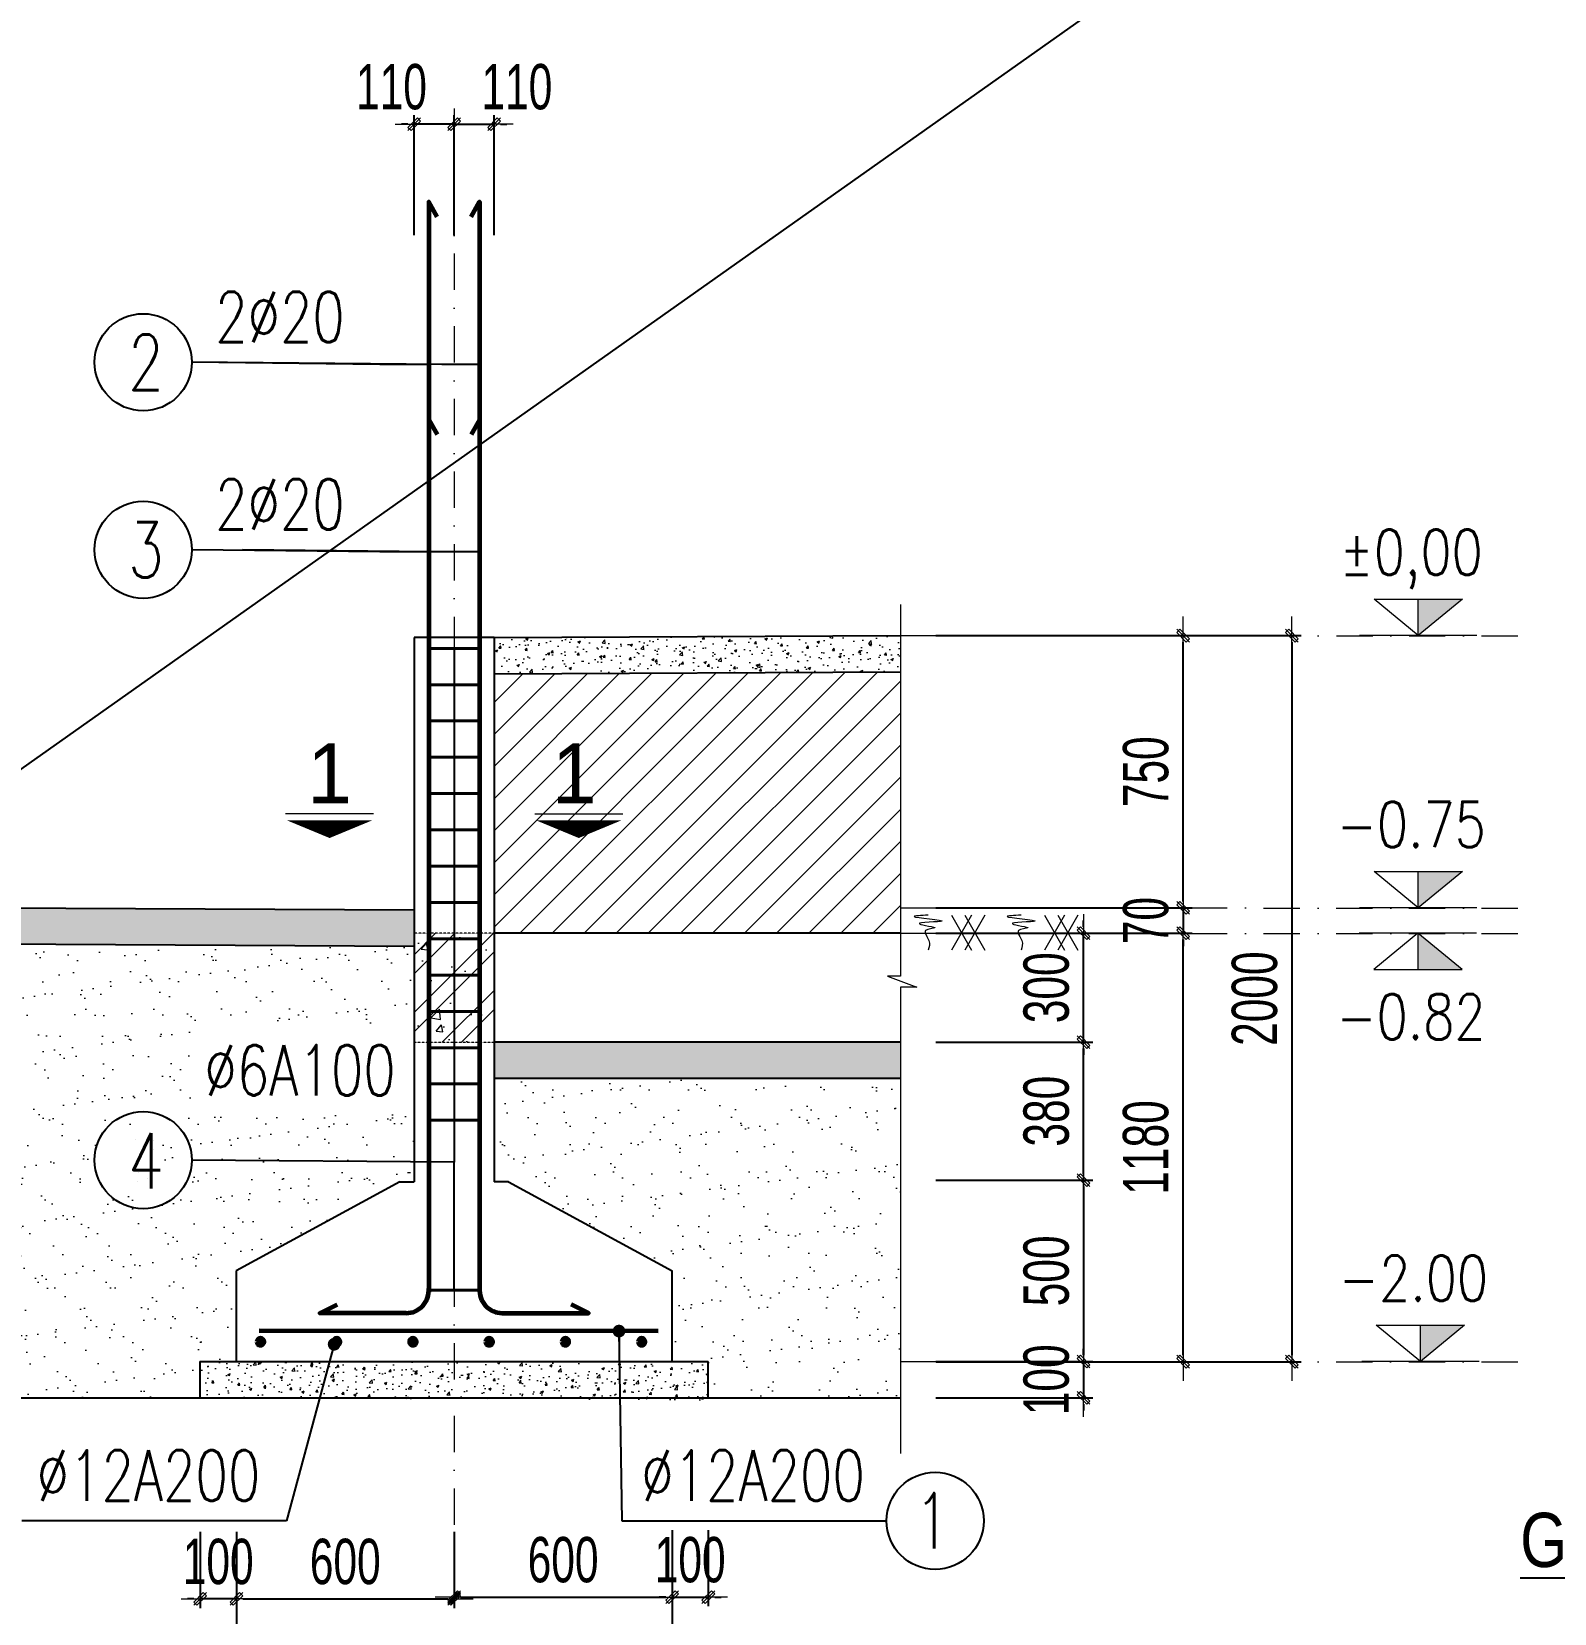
# Model space of a CAD drawing. Header units: millimetres. Extents: x -295047 to 263296, y -724756 to -308748.
# Drawn here: x -136246 to -132051, y -356245 to -351887 of the extents above; entities that cross this region are included whole.
import ezdxf
from ezdxf.enums import TextEntityAlignment as Align

# ---------------------------------------------------------------- set-up
doc = ezdxf.new("R2010")
doc.units = ezdxf.units.MM
doc.header["$MEASUREMENT"] = 0
doc.header["$PDMODE"] = 32
doc.linetypes.add('DASHDOT', pattern=[1, 0.5, -0.25, 0, -0.25])
doc.linetypes.add('HIDDEN', pattern=[0.375, 0.25, -0.125])
doc.layers.get('Defpoints').update_dxf_attribs({"color": 1})
doc.layers.add('KCS_Plotter', color=11, linetype='Continuous', plot=False)
for name, color, linetype, lineweight in [('LC Dim', 8, 'Continuous', 18), ('LC Hatch', 252, 'Continuous', 9), ('LC Khac', 4, 'Continuous', 9), ('LC MANH DUT', 35, 'HIDDEN', 5), ('LC Net dam2', 6, 'Continuous', 40), ('LC Net dam3', 1, 'Continuous', 60), ('LC Net manh', 219, 'Continuous', 5), ('LC Net thay', 7, 'Continuous', 25), ('LC Net truc', 79, 'DASHDOT', 13), ('LC Text1', 3, 'Continuous', 20), ('LC Text2', 7, 'Continuous', 25)]:
    doc.layers.add(name, color=color, linetype=linetype, lineweight=lineweight)
doc.styles.add('HOATBIF', font='hoatbif.shx', dxfattribs={"width": 0.7})
doc.styles.add('LC 1', font='VHAVANB.TTF')
doc.styles.add('LC 3', font='vnsimli.shx', dxfattribs={"width": 0.75})
doc.styles.add('RMS2', font='romans.shx', dxfattribs={"width": 0.75})
doc.styles.add('T1', font='Vnsimli.shx', dxfattribs={"width": 0.8})
doc.styles.add('T2', font='VHARIAL.TTF', dxfattribs={"width": 0.8})
doc.dimstyles.new('1-100(1-50)', dxfattribs={"dimscale": 50, "dimtxt": 2.5, "dimasz": 0.35, "dimexe": 0.5, "dimexo": 0, "dimgap": 0.8, "dimtad": 1, "dimdec": 0, "dimzin": 0, "dimdsep": 46, "dimtxsty": 'HOATBIF', "dimblk1": 'DOT', "dimblk2": 'DOT', "dimsah": 1, "dimcen": -1, "dimdle": 1, "dimclrd": 256, "dimclre": 256, "dimclrt": 4, "dimadec": 3, "dimazin": 2, "dimtfac": 0.333333, "dimtdec": 0, "dimtix": 1, "dimtmove": 2, "dimatfit": 3, "dimldrblk": 'DOT', "dimfxl": 1, "dimtvp": 0.833333, "dimtolj": 1, "dimtzin": 0, "dimarcsym": 0})
pattern_1 = [(50, (-1646.14, 1003.27), (71.726018, -6.2752135), [7.5, -82.5]), (355, (-1646.14, 1003.27), (-13.875133, 75.219213), [6, -66]), (100.4514, (-1640.16, 1002.745), (57.850938, 68.943954), [6.374019, -70.114211]), (46.1842, (-1646.14, 1023.27), (106.724105, -16.551901), [11.25, -123.75]), (96.6356, (-1637.24, 1021.89), (93.46627, 97.411787), [9.56103, -105.1713]), (351.1842, (-1646.14, 1023.27), (93.466195, 97.41186), [9, -99]), (21, (-1636.14, 1018.27), (59.690705, -40.261889), [7.5, -82.5]), (326, (-1636.14, 1018.27), (24.331533, 72.515005), [6, -66]), (71.4514, (-1631.164, 1014.91), (84.022263, 32.25305), [6.374019, -70.114211]), (37.5, (-1646.138, 1003.268), (1.2159855, 33.2893854), [0, -65.2, 0, -67, 0, -66.25]), (7.5, (-1646.138, 1003.268), (26.3069537, 39.4411712), [0, -38.2, 0, -63.7, 0, -25.25]), (327.5, (-1668.438, 1003.268), (53.3822436, -2.2554872), [0, -25, 0, -78, 0, -103.5]), (317.5, (-1678.44, 1003.27), (58.318617, 10.010498), [0, -32.5, 0, -51.8, 0, -73.5])]

# ---------------------------------------------------------------- blocks, each defined once
blk = doc.blocks.new('DOT')
at = {"layer": 'LC Dim'}
blk.add_line((-3, 0), (3, 0), dxfattribs=at)
at = {"layer": 'LC Dim', "color": 4}
blk.add_line((-1, -1), (1, 1), dxfattribs=at)
blk.add_lwpolyline([(0.5, 1), (-1, -0.5), (-0.5, -1), (1, 0.5)], close=True, dxfattribs=at)
blk = doc.blocks.new('*D605')
at = {"layer": 'Defpoints', "color": 0, "ltscale": 2, "transparency": 16777216}
for p in [(-135682, -356020.6), (-135082, -356020.6), (-135082, -356205.2)]:
    blk.add_point(p, dxfattribs=at)
at = {"layer": 'LC Dim', "lineweight": -2, "ltscale": 2, "transparency": 16777216}
for p, q in [((-135682, -356020.6), (-135682, -356230.2)), ((-135082, -356020.6), (-135082, -356230.2)), ((-135664.5, -356205.2), (-135099.5, -356205.2))]:
    blk.add_line(p, q, dxfattribs=at)
at = {"layer": 'LC Dim', "lineweight": -2, "ltscale": 2, "transparency": 16777216, "xscale": 17.5, "yscale": 17.5, "zscale": 17.5, "rotation": 180}
blk.add_blockref('DOT', (-135682, -356205.2), dxfattribs=at)
at = {"layer": 'LC Dim', "lineweight": -2, "ltscale": 2, "transparency": 16777216, "xscale": 17.5, "yscale": 17.5, "zscale": 17.5}
blk.add_blockref('DOT', (-135082, -356205.2), dxfattribs=at)
at = {"layer": 'LC Dim', "color": 4, "ltscale": 2, "transparency": 16777216, "insert": (-135382, -356102.7), "char_height": 125, "attachment_point": 5, "style": 'HOATBIF'}
blk.add_mtext('\\A1;600', dxfattribs=at)
blk = doc.blocks.new('_Dot')
at = {"color": 0, "linetype": 'ByBlock', "lineweight": -2}
blk.add_line((-0.5, 0), (-1, 0), dxfattribs=at)
at = {"color": 0, "linetype": 'ByBlock', "const_width": 0.5}
blk.add_lwpolyline([(-0.25, 0, 1), (0.25, 0, 1)], format="xyb", close=True, dxfattribs=at)
blk = doc.blocks.new('*D606')
at = {"layer": 'Defpoints', "color": 0, "ltscale": 2, "transparency": 16777216}
for p in [(-135082, -356020.6), (-134481.9, -356015.6), (-134481.9, -356200.2)]:
    blk.add_point(p, dxfattribs=at)
at = {"layer": 'LC Dim', "lineweight": -2, "ltscale": 2, "transparency": 16777216}
for p, q in [((-135082, -356020.6), (-135082, -356225.2)), ((-134481.9, -356015.6), (-134481.9, -356225.2)), ((-135064.5, -356200.2), (-134499.4, -356200.2))]:
    blk.add_line(p, q, dxfattribs=at)
at = {"layer": 'LC Dim', "lineweight": -2, "ltscale": 2, "transparency": 16777216, "xscale": 17.5, "yscale": 17.5, "zscale": 17.5, "rotation": 180}
blk.add_blockref('DOT', (-135082, -356200.2), dxfattribs=at)
at = {"layer": 'LC Dim', "lineweight": -2, "ltscale": 2, "transparency": 16777216, "xscale": 17.5, "yscale": 17.5, "zscale": 17.5}
blk.add_blockref('DOT', (-134481.9, -356200.2), dxfattribs=at)
at = {"layer": 'LC Dim', "color": 4, "ltscale": 2, "transparency": 16777216, "insert": (-134781.9, -356097.7), "char_height": 125, "attachment_point": 5, "style": 'HOATBIF'}
blk.add_mtext('\\A1;600', dxfattribs=at)
blk = doc.blocks.new('*D607')
at = {"layer": 'Defpoints', "color": 0, "ltscale": 2, "transparency": 16777216}
for p in [(-135682, -356020.6), (-134481.9, -356015.6), (-134481.9, -356510.1)]:
    blk.add_point(p, dxfattribs=at)
at = {"layer": 'LC Dim', "lineweight": -2, "ltscale": 2, "transparency": 16777216}
for p, q in [((-135682, -356020.6), (-135682, -356535.1)), ((-134481.9, -356015.6), (-134481.9, -356535.1)), ((-135664.5, -356510.1), (-134499.4, -356510.1))]:
    blk.add_line(p, q, dxfattribs=at)
at = {"layer": 'LC Dim', "lineweight": -2, "ltscale": 2, "transparency": 16777216, "xscale": 17.5, "yscale": 17.5, "zscale": 17.5, "rotation": 180}
blk.add_blockref('DOT', (-135682, -356510.1), dxfattribs=at)
at = {"layer": 'LC Dim', "lineweight": -2, "ltscale": 2, "transparency": 16777216, "xscale": 17.5, "yscale": 17.5, "zscale": 17.5}
blk.add_blockref('DOT', (-134481.9, -356510.1), dxfattribs=at)
at = {"layer": 'LC Dim', "color": 4, "ltscale": 2, "transparency": 16777216, "insert": (-135081.9, -356407.6), "char_height": 125, "attachment_point": 5, "style": 'HOATBIF'}
blk.add_mtext('\\A1;1200', dxfattribs=at)
blk = doc.blocks.new('*D608')
at = {"layer": 'Defpoints', "color": 0, "ltscale": 2, "transparency": 16777216}
for p in [(-135782, -356020.6), (-135682, -356020.6), (-135782, -356205.2)]:
    blk.add_point(p, dxfattribs=at)
at = {"layer": 'LC Dim', "lineweight": -2, "ltscale": 2, "transparency": 16777216}
for p, q in [((-135782, -356020.6), (-135782, -356230.2)), ((-135682, -356020.6), (-135682, -356230.2)), ((-135799.5, -356205.2), (-135817, -356205.2)), ((-135682, -356205.2), (-135782, -356205.2)), ((-135664.5, -356205.2), (-135647, -356205.2))]:
    blk.add_line(p, q, dxfattribs=at)
at = {"layer": 'LC Dim', "lineweight": -2, "ltscale": 2, "transparency": 16777216, "xscale": 17.5, "yscale": 17.5, "zscale": 17.5}
blk.add_blockref('DOT', (-135782, -356205.2), dxfattribs=at)
at = {"layer": 'LC Dim', "lineweight": -2, "ltscale": 2, "transparency": 16777216, "xscale": 17.5, "yscale": 17.5, "zscale": 17.5, "rotation": 180}
blk.add_blockref('DOT', (-135682, -356205.2), dxfattribs=at)
at = {"layer": 'LC Dim', "color": 4, "ltscale": 2, "transparency": 16777216, "insert": (-135732, -356102.7), "char_height": 125, "attachment_point": 5, "style": 'HOATBIF'}
blk.add_mtext('\\A1;100', dxfattribs=at)
blk = doc.blocks.new('*D609')
at = {"layer": 'Defpoints', "color": 0, "ltscale": 2, "transparency": 16777216}
for p in [(-134481.9, -356015.6), (-134381.9, -356015.6), (-134381.9, -356200.2)]:
    blk.add_point(p, dxfattribs=at)
at = {"layer": 'LC Dim', "lineweight": -2, "ltscale": 2, "transparency": 16777216}
for p, q in [((-134481.9, -356015.6), (-134481.9, -356225.2)), ((-134381.9, -356015.6), (-134381.9, -356225.2)), ((-134499.4, -356200.2), (-134516.9, -356200.2)), ((-134481.9, -356200.2), (-134381.9, -356200.2)), ((-134364.4, -356200.2), (-134346.9, -356200.2))]:
    blk.add_line(p, q, dxfattribs=at)
at = {"layer": 'LC Dim', "lineweight": -2, "ltscale": 2, "transparency": 16777216, "xscale": 17.5, "yscale": 17.5, "zscale": 17.5}
blk.add_blockref('DOT', (-134481.9, -356200.2), dxfattribs=at)
at = {"layer": 'LC Dim', "lineweight": -2, "ltscale": 2, "transparency": 16777216, "xscale": 17.5, "yscale": 17.5, "zscale": 17.5, "rotation": 180}
blk.add_blockref('DOT', (-134381.9, -356200.2), dxfattribs=at)
at = {"layer": 'LC Dim', "color": 4, "ltscale": 2, "transparency": 16777216, "insert": (-134431.9, -356097.7), "char_height": 125, "attachment_point": 5, "style": 'HOATBIF'}
blk.add_mtext('\\A1;100', dxfattribs=at)
blk = doc.blocks.new('*D610')
at = {"layer": 'Defpoints', "color": 0, "ltscale": 2, "transparency": 16777216}
for p in [(-134972, -352142.4), (-135082, -352447.7), (-134972, -352447.7)]:
    blk.add_point(p, dxfattribs=at)
at = {"layer": 'LC Dim', "lineweight": -2, "ltscale": 2, "transparency": 16777216}
for p, q in [((-135082, -352447.7), (-135082, -352117.4)), ((-134972, -352447.7), (-134972, -352117.4)), ((-135099.5, -352142.4), (-135117, -352142.4)), ((-135082, -352142.4), (-134972, -352142.4)), ((-134954.5, -352142.4), (-134937, -352142.4))]:
    blk.add_line(p, q, dxfattribs=at)
at = {"layer": 'LC Dim', "lineweight": -2, "ltscale": 2, "transparency": 16777216, "xscale": 17.5, "yscale": 17.5, "zscale": 17.5}
blk.add_blockref('DOT', (-135082, -352142.4), dxfattribs=at)
at = {"layer": 'LC Dim', "lineweight": -2, "ltscale": 2, "transparency": 16777216, "xscale": 17.5, "yscale": 17.5, "zscale": 17.5, "rotation": 180}
blk.add_blockref('DOT', (-134972, -352142.4), dxfattribs=at)
at = {"layer": 'LC Dim', "color": 4, "ltscale": 2, "transparency": 16777216, "insert": (-134909.3, -352039.9), "char_height": 125, "attachment_point": 5, "style": 'HOATBIF'}
blk.add_mtext('\\A1;110', dxfattribs=at)
blk = doc.blocks.new('*D611')
at = {"layer": 'Defpoints', "color": 0, "ltscale": 2, "transparency": 16777216}
for p in [(-135192, -352142.4), (-135192, -352447.7), (-135082, -352447.7)]:
    blk.add_point(p, dxfattribs=at)
at = {"layer": 'LC Dim', "lineweight": -2, "ltscale": 2, "transparency": 16777216}
for p, q in [((-135192, -352447.7), (-135192, -352117.4)), ((-135082, -352447.7), (-135082, -352117.4)), ((-135209.5, -352142.4), (-135227, -352142.4)), ((-135082, -352142.4), (-135192, -352142.4)), ((-135064.5, -352142.4), (-135047, -352142.4))]:
    blk.add_line(p, q, dxfattribs=at)
at = {"layer": 'LC Dim', "lineweight": -2, "ltscale": 2, "transparency": 16777216, "xscale": 17.5, "yscale": 17.5, "zscale": 17.5}
blk.add_blockref('DOT', (-135192, -352142.4), dxfattribs=at)
at = {"layer": 'LC Dim', "lineweight": -2, "ltscale": 2, "transparency": 16777216, "xscale": 17.5, "yscale": 17.5, "zscale": 17.5, "rotation": 180}
blk.add_blockref('DOT', (-135082, -352142.4), dxfattribs=at)
at = {"layer": 'LC Dim', "color": 4, "ltscale": 2, "transparency": 16777216, "insert": (-135254.7, -352039.9), "char_height": 125, "attachment_point": 5, "style": 'HOATBIF'}
blk.add_mtext('\\A1;110', dxfattribs=at)
blk = doc.blocks.new('*U497')
at = {"layer": 'LC Net dam2', "ltscale": 2}
blk.add_line((-70, 0), (70, 0), dxfattribs=at)
blk = doc.blocks.new('*U498')
at = {"layer": 'LC Net truc', "color": 0, "linetype": 'ByBlock', "lineweight": -2}
for p in [(0, 0), (0, -100), (0, -200), (0, -300), (0, -400), (0, -500), (0, -600), (0, -700), (0, -800), (0, -900), (0, -1000), (0, -1100)]:
    blk.add_blockref('*U497', p, dxfattribs=at)
at = {"layer": 'LC Net truc', "color": 0, "linetype": 'ByBlock', "lineweight": -2, "transparency": 16777216}
for p in [(0, -1200), (0, -1300)]:
    blk.add_blockref('*U497', p, dxfattribs=at)
blk = doc.blocks.new('theptron1')
at = {"layer": 'LC Net dam3'}
for p, q in [((-0.5, 0), (0.5, 0)), ((-0.35, 0.35), (0.35, -0.35)), ((0.35, 0.35), (-0.35, -0.35)), ((0, 0.5), (0, -0.5))]:
    blk.add_line(p, q, dxfattribs=at)
blk.add_circle((0, 0), 0.5, dxfattribs=at)
blk = doc.blocks.new('*U499')
at = {"layer": 'LC Dim', "xscale": 19.6923076923333, "yscale": 19.6923076923333, "zscale": 19.6923076923333}
blk.add_blockref('theptron1', (0, 0), dxfattribs=at)
blk = doc.blocks.new('*U500')
at = {"layer": 'LC Dim', "color": 0, "linetype": 'ByBlock', "lineweight": -2}
for p in [(0, 0), (210, 0), (420, 0), (630, 0)]:
    blk.add_blockref('*U499', p, dxfattribs=at)
at = {"layer": 'LC Dim', "color": 0, "linetype": 'ByBlock', "lineweight": -2, "transparency": 16777216}
for p in [(840, 0), (1050, 0)]:
    blk.add_blockref('*U499', p, dxfattribs=at)
blk = doc.blocks.new('*D543')
at = {"layer": 'Defpoints', "color": 0, "ltscale": 2, "transparency": 16777216}
for p in [(-133754.8, -355551.4), (-133754.8, -355651.4), (-133348, -355651.4)]:
    blk.add_point(p, dxfattribs=at)
at = {"layer": 'LC Dim', "lineweight": -2, "ltscale": 2, "transparency": 16777216}
for p, q in [((-133348, -355533.9), (-133348, -355516.4)), ((-133754.8, -355551.4), (-133323, -355551.4)), ((-133348, -355551.4), (-133348, -355651.4)), ((-133754.8, -355651.4), (-133323, -355651.4)), ((-133348, -355668.9), (-133348, -355686.4))]:
    blk.add_line(p, q, dxfattribs=at)
at = {"layer": 'LC Dim', "lineweight": -2, "ltscale": 2, "transparency": 16777216, "xscale": 17.5, "yscale": 17.5, "zscale": 17.5}
for p, rotation in [((-133348, -355551.4), 270), ((-133348, -355651.4), 90)]:
    blk.add_blockref('DOT', p, dxfattribs=dict(at, rotation=rotation))
at = {"layer": 'LC Dim', "color": 4, "ltscale": 2, "transparency": 16777216, "insert": (-133450.5, -355601.4), "char_height": 125, "attachment_point": 5, "rotation": 90, "style": 'HOATBIF'}
blk.add_mtext('\\A1;100', dxfattribs=at)
blk = doc.blocks.new('*D544')
at = {"layer": 'Defpoints', "color": 0, "ltscale": 2, "transparency": 16777216}
for p in [(-133754.8, -355051.4), (-133754.8, -355551.4), (-133348, -355551.4)]:
    blk.add_point(p, dxfattribs=at)
at = {"layer": 'LC Dim', "lineweight": -2, "ltscale": 2, "transparency": 16777216}
for p, q in [((-133754.8, -355051.4), (-133323, -355051.4)), ((-133348, -355068.9), (-133348, -355533.9)), ((-133754.8, -355551.4), (-133323, -355551.4))]:
    blk.add_line(p, q, dxfattribs=at)
at = {"layer": 'LC Dim', "lineweight": -2, "ltscale": 2, "transparency": 16777216, "xscale": 17.5, "yscale": 17.5, "zscale": 17.5}
for p, rotation in [((-133348, -355051.4), 90), ((-133348, -355551.4), 270)]:
    blk.add_blockref('DOT', p, dxfattribs=dict(at, rotation=rotation))
at = {"layer": 'LC Dim', "color": 4, "ltscale": 2, "transparency": 16777216, "insert": (-133450.5, -355301.4), "char_height": 125, "attachment_point": 5, "rotation": 90, "style": 'HOATBIF'}
blk.add_mtext('\\A1;500', dxfattribs=at)
blk = doc.blocks.new('*D545')
at = {"layer": 'Defpoints', "color": 0, "ltscale": 2, "transparency": 16777216}
for p in [(-133754.8, -354371.4), (-133074, -354371.4), (-133754.7, -355551.5)]:
    blk.add_point(p, dxfattribs=at)
at = {"layer": 'LC Dim', "lineweight": -2, "ltscale": 2, "transparency": 16777216}
for p, q in [((-133754.8, -354371.4), (-133049, -354371.4)), ((-133074, -355534), (-133074, -354388.9)), ((-133754.7, -355551.5), (-133049, -355551.5))]:
    blk.add_line(p, q, dxfattribs=at)
at = {"layer": 'LC Dim', "lineweight": -2, "ltscale": 2, "transparency": 16777216, "xscale": 17.5, "yscale": 17.5, "zscale": 17.5}
for p, rotation in [((-133074, -354371.4), 90), ((-133074, -355551.5), 270)]:
    blk.add_blockref('DOT', p, dxfattribs=dict(at, rotation=rotation))
at = {"layer": 'LC Dim', "color": 4, "ltscale": 2, "transparency": 16777216, "insert": (-133176.5, -354961.4), "char_height": 125, "attachment_point": 5, "rotation": 90, "style": 'HOATBIF'}
blk.add_mtext('\\A1;1180', dxfattribs=at)
blk = doc.blocks.new('*D546')
at = {"layer": 'Defpoints', "color": 0, "ltscale": 2, "transparency": 16777216}
for p in [(-133754.8, -353551.4), (-133074, -353551.4), (-133754.8, -354301.4)]:
    blk.add_point(p, dxfattribs=at)
at = {"layer": 'LC Dim', "lineweight": -2, "ltscale": 2, "transparency": 16777216}
for p, q in [((-133754.8, -353551.4), (-133049, -353551.4)), ((-133074, -354283.9), (-133074, -353568.9)), ((-133754.8, -354301.4), (-133049, -354301.4))]:
    blk.add_line(p, q, dxfattribs=at)
at = {"layer": 'LC Dim', "lineweight": -2, "ltscale": 2, "transparency": 16777216, "xscale": 17.5, "yscale": 17.5, "zscale": 17.5}
for p, rotation in [((-133074, -353551.4), 90), ((-133074, -354301.4), 270)]:
    blk.add_blockref('DOT', p, dxfattribs=dict(at, rotation=rotation))
at = {"layer": 'LC Dim', "color": 4, "ltscale": 2, "transparency": 16777216, "insert": (-133176.5, -353926.4), "char_height": 125, "attachment_point": 5, "rotation": 90, "style": 'HOATBIF'}
blk.add_mtext('\\A1;750', dxfattribs=at)
blk = doc.blocks.new('mat dat')
at = {"layer": 'LC Net manh'}
for p, q in [((2, 0), (3.73, -3)), ((3.73, 0), (2, -3)), ((3.15, 0), (4.88, -3)), ((4.88, 0), (3.15, -3))]:
    blk.add_line(p, q, dxfattribs=at)
blk.add_spline([(0, 0), (-1.21, -0.12), (1.21, -0.52), (-0.75, -0.75), (0.58, -1.1), (-0.23, -1.33), (0.06, -2.19), (0, -3)], degree=3, dxfattribs=at)
blk = doc.blocks.new('*U496')
at = {"layer": 'LC Khac', "xscale": 32.00000000005184, "yscale": 32.00000000005184, "zscale": 32.00000000005184}
blk.add_blockref('mat dat', (-56.7, 48), dxfattribs=at)
blk = doc.blocks.new('*U495')
at = {"layer": 'LC Dim', "color": 0, "linetype": 'ByBlock', "lineweight": -2}
for p in [(0, 0), (256, 0)]:
    blk.add_blockref('*U496', p, dxfattribs=at)
blk = doc.blocks.new('*D547')
at = {"layer": 'Defpoints', "color": 0, "ltscale": 2, "transparency": 16777216}
for p in [(-133754.8, -354671.4), (-133348, -354671.4), (-133754.8, -355051.4)]:
    blk.add_point(p, dxfattribs=at)
at = {"layer": 'LC Dim', "lineweight": -2, "ltscale": 2, "transparency": 16777216}
for p, q in [((-133754.8, -354671.4), (-133323, -354671.4)), ((-133348, -355033.9), (-133348, -354688.9)), ((-133754.8, -355051.4), (-133323, -355051.4))]:
    blk.add_line(p, q, dxfattribs=at)
at = {"layer": 'LC Dim', "lineweight": -2, "ltscale": 2, "transparency": 16777216, "xscale": 17.5, "yscale": 17.5, "zscale": 17.5}
for p, rotation in [((-133348, -354671.4), 90), ((-133348, -355051.4), 270)]:
    blk.add_blockref('DOT', p, dxfattribs=dict(at, rotation=rotation))
at = {"layer": 'LC Dim', "color": 4, "ltscale": 2, "transparency": 16777216, "insert": (-133450.5, -354861.4), "char_height": 125, "attachment_point": 5, "rotation": 90, "style": 'HOATBIF'}
blk.add_mtext('\\A1;380', dxfattribs=at)
blk = doc.blocks.new('*D548')
at = {"layer": 'Defpoints', "color": 0, "ltscale": 2, "transparency": 16777216}
for p in [(-133754.8, -353551.4), (-133754.7, -355551.5), (-132774.2, -355551.5)]:
    blk.add_point(p, dxfattribs=at)
at = {"layer": 'LC Dim', "lineweight": -2, "ltscale": 2, "transparency": 16777216}
for p, q in [((-133754.8, -353551.4), (-132749.2, -353551.4)), ((-132774.2, -353568.9), (-132774.2, -355534)), ((-133754.7, -355551.5), (-132749.2, -355551.5))]:
    blk.add_line(p, q, dxfattribs=at)
at = {"layer": 'LC Dim', "lineweight": -2, "ltscale": 2, "transparency": 16777216, "xscale": 17.5, "yscale": 17.5, "zscale": 17.5}
for p, rotation in [((-132774.2, -353551.4), 90), ((-132774.2, -355551.5), 270)]:
    blk.add_blockref('DOT', p, dxfattribs=dict(at, rotation=rotation))
at = {"layer": 'LC Dim', "color": 4, "ltscale": 2, "transparency": 16777216, "insert": (-132876.7, -354551.4), "char_height": 125, "attachment_point": 5, "rotation": 90, "style": 'HOATBIF'}
blk.add_mtext('\\A1;2000', dxfattribs=at)
blk = doc.blocks.new('Caodo1')
at = {"layer": 'LC Text1'}
blk.add_hatch(color=256, dxfattribs=at).paths.add_polyline_path([(0, 200.2), (0, 0), (243.4, 200.2)])
for p, q in [((0, 0), (0, 200.2)), ((323.6, 0), (-323.6, 0))]:
    blk.add_line(p, q, dxfattribs=at)
blk.add_lwpolyline([(-243.4, 200.2), (243.4, 200.2), (0, 0), (0, 0)], close=True, dxfattribs=at)
at = {"layer": 'LC Text1', "style": 'T1', "width": 0.8}
blk.add_attdef('%%P0,00', text='', height=250, dxfattribs=at).set_placement((-39, 459.5), align=Align.MIDDLE_CENTER)
blk = doc.blocks.new('*D624')
at = {"layer": 'Defpoints', "color": 0, "ltscale": 2, "transparency": 16777216}
for p in [(-133333.4, -354301.4), (-133333.4, -354371.4), (-133074, -354371.4)]:
    blk.add_point(p, dxfattribs=at)
at = {"layer": 'LC Dim', "lineweight": -2, "ltscale": 2, "transparency": 16777216}
for p, q in [((-133333.4, -354301.4), (-133049, -354301.4)), ((-133074, -354283.9), (-133074, -354266.4)), ((-133074, -354301.4), (-133074, -354371.4)), ((-133333.4, -354371.4), (-133049, -354371.4)), ((-133074, -354388.9), (-133074, -354406.4))]:
    blk.add_line(p, q, dxfattribs=at)
at = {"layer": 'LC Dim', "lineweight": -2, "ltscale": 2, "transparency": 16777216, "xscale": 17.5, "yscale": 17.5, "zscale": 17.5}
for p, rotation in [((-133074, -354301.4), 270), ((-133074, -354371.4), 90)]:
    blk.add_blockref('DOT', p, dxfattribs=dict(at, rotation=rotation))
at = {"layer": 'LC Dim', "color": 4, "ltscale": 2, "transparency": 16777216, "insert": (-133176.5, -354336.4), "char_height": 125, "attachment_point": 5, "rotation": 90, "style": 'HOATBIF'}
blk.add_mtext('\\A1;70', dxfattribs=at)
blk = doc.blocks.new('*D843')
at = {"layer": 'Defpoints', "color": 0, "ltscale": 2, "transparency": 16777216}
for p in [(-133754.8, -354371.4), (-133348, -354371.4), (-133754.8, -354671.4)]:
    blk.add_point(p, dxfattribs=at)
at = {"layer": 'LC Dim', "lineweight": -2, "ltscale": 2, "transparency": 16777216}
for p, q in [((-133348, -354353.9), (-133348, -354336.4)), ((-133754.8, -354371.4), (-133323, -354371.4)), ((-133348, -354671.4), (-133348, -354371.4)), ((-133754.8, -354671.4), (-133323, -354671.4)), ((-133348, -354688.9), (-133348, -354706.4))]:
    blk.add_line(p, q, dxfattribs=at)
at = {"layer": 'LC Dim', "lineweight": -2, "ltscale": 2, "transparency": 16777216, "xscale": 17.5, "yscale": 17.5, "zscale": 17.5}
for p, rotation in [((-133348, -354371.4), 270), ((-133348, -354671.4), 90)]:
    blk.add_blockref('DOT', p, dxfattribs=dict(at, rotation=rotation))
at = {"layer": 'LC Dim', "color": 4, "ltscale": 2, "transparency": 16777216, "insert": (-133450.5, -354521.4), "char_height": 125, "attachment_point": 5, "rotation": 90, "style": 'HOATBIF'}
blk.add_mtext('\\A1;300', dxfattribs=at)

msp = doc.modelspace()

# ---------------------------------------------------------------- hatches: boundary and pattern name
at = {"layer": 'LC Hatch', "ltscale": 2}
h = msp.add_hatch(dxfattribs=at)
h.set_pattern_fill('AR-CONC', color=256, scale=10, style=0)
h.set_pattern_definition(pattern_1)
h.paths.add_polyline_path([(-133852.4, -353551.4), (-134972, -353556.5), (-134972, -353656.5), (-133852.4, -353651.4)])
h = msp.add_hatch(dxfattribs=at)
h.set_pattern_fill('ANSI31', color=256, scale=500)
h.set_pattern_definition([(45, (-1646.14, 1003.27), (-44.194174, 44.194174), [])])
h.paths.add_polyline_path([(-133852.4, -354371.4), (-133852.4, -353651.4), (-134972, -353656.5), (-134972, -354371.4)])
h.paths.add_polyline_path([(-134855.1, -354054.5), (-134647.5, -354054.5), (-134647.5, -353807), (-134855.1, -353807)], flags=24)
h = msp.add_hatch(dxfattribs=at)
h.set_pattern_fill('AR-CONC', color=256, scale=10, style=0)
h.set_pattern_definition(pattern_1)
h.paths.add_polyline_path([(-135192, -354306.5), (-136351.7, -354300.8), (-136354, -354300.8), (-136353.9, -354400.8), (-135192, -354406.5), (-135192, -354371.4)])
h.paths.add_polyline_path([(-133852.4, -354671.4), (-134972, -354671.4), (-134972, -354771.4), (-133852.4, -354771.4)])
h = msp.add_hatch(dxfattribs=at)
h.set_pattern_fill('BTCT', color=256, scale=30)
h.set_pattern_definition([(50, (-160843.6, -301327.99), (215.17805, -18.82564), [22.5, -247.5]), (355, (-160843.6, -301327.99), (-41.6254, 225.6576), [18, -198]), (100.4514, (-160825.66, -301329.55), (173.5528, 206.83186), [19.12206, -210.3426]), (46.1842, (-160843.6, -301267.99), (320.1723, -49.6557), [33.75, -371.25]), (96.6356, (-160816.9, -301272.12), (280.3988, 292.2354), [28.683, -315.5139]), (351.1842, (-160843.6, -301268), (280.3986, 292.2356), [27, -297]), (21, (-160813.6, -301282.99), (179.0721, -120.78567), [22.5, -247.5]), (326, (-160813.6, -301282.99), (72.9946, 217.545), [18, -198]), (71.4514, (-160798.67, -301293.05), (252.0668, 96.75915), [19.12206, -210.3426]), (37.5, (-160843.595, -301327.986), (3.64796, 99.86816), [0, -195.6, 0, -201, 0, -198.75]), (7.5, (-160843.6, -301327.99), (78.92086, 118.32351), [0, -114.6, 0, -191.1, 0, -75.75]), (327.5, (-160910.495, -301327.99), (160.14673, -6.76646), [0, -75, 0, -234, 0, -310.5]), (317.5, (-160940.5, -301327.99), (174.95585, 30.0315), [0, -97.5, 0, -155.4, 0, -220.5]), (45, (-160843.6, -301327.99), (-79.54951, 79.54951), []), (45, (-160790.56, -301327.99), (-79.54951, 79.54951), [])])
h.paths.add_polyline_path([(-134972, -354671.4), (-134972, -354371.4), (-135192, -354371.4), (-135192, -354671.4)])
h = msp.add_hatch(dxfattribs=at)
h.set_pattern_fill('AR-SAND', color=256, scale=60)
h.set_pattern_definition([(37.5, (-1646.14, 903.27), (-3.779601, 115.609426), [0, -91.2, 0, -102, 0, -97.5]), (7.5, (-1646.14, 903.27), (106.1866, 169.328764), [0, -49.2, 0, -82.2, 0, -31.5]), (327.5, (-1719.94, 903.27), (186.848512, 0.339543), [0, -30, 0, -108, 0, -141]), (317.5, (-1719.94, 903.27), (180.367596, 52.660534), [0, -15, 0, -70.8, 0, -81])])
h.paths.add_polyline_path([(-133852.4, -354771.4), (-134972, -354771.4), (-134972, -355056.5), (-134932, -355056.5), (-134481.9, -355301.4), (-134481.9, -355551.4), (-134381.9, -355551.4), (-134381.9, -355651.3), (-133852.4, -355651.4)])
h.paths.add_polyline_path([(-135682.2, -355300.8), (-135232, -355056.5), (-135192, -355056.5), (-135192, -354706.5), (-135191.5, -354406.5), (-136353.4, -354400.8), (-136353.8, -354675.2), (-136395.3, -354675.2), (-136308.8, -354713.2), (-136353.8, -354713.2), (-136351.9, -355650.8), (-135782.2, -355650.9), (-135782.2, -355550.8), (-135682.2, -355550.8)])
edge = h.paths.add_edge_path(flags=16)
edge.add_arc((-135938.7, -354996.2), 133.8, 0, 180, ccw=False)
edge.add_arc((-135938.7, -354996.2), 133.8, -180, 0, ccw=False)
h.paths.add_polyline_path([(-136010.2, -355112.9), (-135852, -355112.9), (-135852, -354883.7), (-136010.2, -354883.7)], flags=16)
h.paths.add_polyline_path([(-135804.8, -354837.5), (-135199.6, -354837.5), (-135199.6, -354622), (-135804.8, -354622)], flags=16)
h = msp.add_hatch(dxfattribs=at)
h.set_pattern_fill('AR-CONC', color=256, scale=10, style=0)
h.set_pattern_definition([(50, (-233368.506, -177597.11), (71.726018, -6.275213), [7.5, -82.5]), (355, (-233368.51, -177597.11), (-13.875133, 75.219213), [6, -66]), (100.4514, (-233362.53, -177597.63), (57.850938, 68.943954), [6.37402, -70.11421]), (46.1842, (-233368.51, -177577.11), (106.724105, -16.5519), [11.25, -123.75]), (96.6356, (-233359.61, -177578.49), (93.46627, 97.411787), [9.56103, -105.1713]), (351.1842, (-233368.51, -177577.11), (93.466195, 97.41186), [9, -99]), (21, (-233358.506, -177582.11), (59.690705, -40.261889), [7.5, -82.5]), (326, (-233358.51, -177582.11), (24.331533, 72.515005), [6, -66]), (71.4514, (-233353.53, -177585.464), (84.022263, 32.25305), [6.37402, -70.11421]), (37.5, (-233368.506, -177597.109), (1.2159855, 33.2893854), [0, -65.2, 0, -67, 0, -66.25]), (7.5, (-233368.506, -177597.11), (26.306954, 39.441171), [0, -38.2, 0, -63.7, 0, -25.25]), (327.5, (-233390.806, -177597.109), (53.3822436, -2.255487), [0, -25, 0, -78, 0, -103.5]), (317.5, (-233400.806, -177597.11), (58.318617, 10.010498), [0, -32.5, 0, -51.8, 0, -73.5])])
h.paths.add_polyline_path([(-134381.9, -355556.5), (-135782.2, -355550.8), (-135782.2, -355650.8), (-134381.9, -355656.5)])

# ---------------------------------------------------------------- linework, layer by layer
at = {"layer": 'KCS_Plotter', "ltscale": 2}
msp.add_line((-144104.2, -359455.3), (-123104.2, -344605.3), dxfattribs=at)
at = {"layer": 'LC Khac', "color": 1, "ltscale": 2}
for p, q in [((-135303.8, -354041.9), (-135546.5, -354041.9)), ((-134860.2, -354041.9), (-134617.5, -354041.9))]:
    msp.add_line(p, q, dxfattribs=at)
for points in [[(-135425.2, -354108.9, 0, 235.7, 0), (-135425.2, -354060.1, 137.5, 137.5, 0)], [(-134738.8, -354108.9, 0, 235.7, 0), (-134738.8, -354060.1, 137.5, 137.5, 0)]]:
    msp.add_lwpolyline(points, format="xyseb", dxfattribs=at)
at = {"layer": 'LC MANH DUT', "ltscale": 0.5}
msp.add_lwpolyline([(-135192, -354671.4), (-134972, -354671.4), (-134972, -354371.4), (-135192, -354371.4)], close=True, dxfattribs=at)
at = {"layer": 'LC Net dam2', "ltscale": 2}
msp.add_line((-135151.8, -355354.8), (-135012.2, -355354.8), dxfattribs=at)
at = {"layer": 'LC Net dam3'}
for p, q in [((-135152, -352956.5), (-135129.1, -352997.6)), ((-135012, -352956.5), (-135034.9, -352997.6)), ((-134520, -355467.2), (-135619.3, -355466.6))]:
    msp.add_line(p, q, dxfattribs=at)
for points in [[(-135129.1, -352397.6), (-135152, -352356.5), (-135152, -355359.7)], [(-135034.9, -352397.6), (-135012, -352356.5), (-135012, -355359.7)], [(-135214.5, -355417.7), (-135452.3, -355417.7), (-135404.6, -355394.2)], [(-134949.5, -355417.7), (-134711.7, -355417.7), (-134759.4, -355394.2)]]:
    msp.add_lwpolyline(points, dxfattribs=at)
for centre, start, end in [((-135214.7, -355354.8), 270.1243, 4.4902), ((-134949.3, -355354.8), 175.5098, 269.8757)]:
    msp.add_arc(centre, 62.9, start, end, dxfattribs=at)
at = {"layer": 'LC Net manh', "ltscale": 2}
msp.add_lwpolyline([(-133852.4, -353466), (-133852.4, -354489.4), (-133887.9, -354489.4), (-133807.4, -354519.9), (-133852.4, -354519.9), (-133852.4, -355804.2)], dxfattribs=at)
at = {"layer": 'LC Net thay', "linetype": 'Continuous', "ltscale": 1000}
for p, q in [((-134972, -353556.5), (-135192, -353556.5)), ((-135192, -353556.5), (-135192, -354606.5)), ((-134972, -353556.5), (-133852.4, -353551.4)), ((-134972, -353556.5), (-134972, -355056.5)), ((-134972, -353656.5), (-133852.4, -353651.4)), ((-136351.7, -354300.8), (-135192, -354306.5)), ((-136351.7, -354400.8), (-135192, -354406.5)), ((-135192, -354606.5), (-135192, -355056.5)), ((-135232, -355056.5), (-135682.2, -355300.8)), ((-135232, -355056.5), (-135192, -355056.5)), ((-134932, -355056.5), (-134972, -355056.5)), ((-134932, -355056.5), (-134481.9, -355301.4)), ((-135682.2, -355300.8), (-135682.2, -355550.8)), ((-134481.9, -355551.4), (-134481.9, -355301.4)), ((-135782.2, -355550.8), (-134381.9, -355551.4)), ((-135782.2, -355550.8), (-135782.2, -355650.8)), ((-135682.2, -355550.8), (-134481.9, -355551.4)), ((-134381.9, -355651.4), (-134381.9, -355551.4)), ((-136351.7, -355650.8), (-133852.4, -355651.4))]:
    msp.add_line(p, q, dxfattribs=at)
at = {"layer": 'LC Net truc', "ltscale": 200}
for p, q in [((-135082, -352098.8), (-135082, -356202.8)), ((-133852.4, -353551.4), (-132117.6, -353551.9)), ((-133852.6, -354301.4), (-132117.6, -354301.9)), ((-133852.6, -354371.4), (-132117.6, -354371.9)), ((-133852.9, -355551.4), (-132117.6, -355551.9))]:
    msp.add_line(p, q, dxfattribs=at)
at = {"layer": 'LC Text2', "ltscale": 2}
for p, q in [((-133852.4, -354371.4), (-134972, -354371.4)), ((-133852.4, -354671.4), (-134972, -354671.4)), ((-133852.4, -354771.4), (-134972, -354771.4))]:
    msp.add_line(p, q, dxfattribs=at)
at = {"layer": 'LC Text2', "ltscale": 100}
for centre in [(-135938.7, -352798.3), (-135938.7, -353314.8), (-135938.7, -354996.2), (-133757.1, -355990)]:
    msp.add_circle(centre, 133.8, dxfattribs=at)

# ---------------------------------------------------------------- block references
at = {"layer": 'LC Dim'}
msp.add_blockref('*U495', (-133719.4, -354369.4), dxfattribs=at)
at = {"layer": 'LC Dim', "extrusion": (0, 0, -1), "zscale": -1, "rotation": 180}
msp.add_blockref('*U500', (135615.6, -355496.6), dxfattribs=at)
at = {"layer": 'LC Net truc', "xscale": -1}
msp.add_blockref('*U498', (-135082, -353586.5), dxfattribs=at)
at = {"layer": 'LC Text1'}
ref = msp.add_blockref('Caodo1', (-132426.4, -353551.4), dxfattribs=dict(at, xscale=0.5, yscale=0.5, zscale=0.5))
ref.add_attrib('%%P0,00', '%%p0,00', dxfattribs={"layer": 'LC Text2', "height": 125, "style": 'T1', "width": 0.8}).set_placement((-132445.9, -353321.7), align=Align.MIDDLE_CENTER)
ref = msp.add_blockref('Caodo1', (-132426.4, -354301.4), dxfattribs=dict(at, xscale=0.5, yscale=0.5, zscale=0.5))
ref.add_attrib('%%P0,00', '-0.75', dxfattribs={"layer": 'LC Text2', "height": 125, "style": 'T1', "width": 0.8}).set_placement((-132445.9, -354071.7), align=Align.MIDDLE_CENTER)
ref = msp.add_blockref('Caodo1', (-132427.2, -354371.4), dxfattribs=dict(at, xscale=-0.5, yscale=0.5, zscale=0.5, rotation=180))
ref.add_attrib('%%P0,00', '-0.82', dxfattribs={"layer": 'LC Text2', "height": 125, "style": 'T1', "width": 0.8}).set_placement((-132446.7, -354601.2), align=Align.MIDDLE_CENTER)
ref = msp.add_blockref('Caodo1', (-132420.2, -355551.4), dxfattribs=dict(at, xscale=0.5, yscale=0.5, zscale=0.5))
ref.add_attrib('%%P0,00', '-2.00', dxfattribs={"layer": 'LC Text2', "height": 125, "style": 'T1', "width": 0.8}).set_placement((-132439.8, -355321.7), align=Align.MIDDLE_CENTER)

# ---------------------------------------------------------------- texts
at = {"ltscale": 2, "style": 'LC 1'}
for p in [(-135425.2, -353930.8), (-134751.3, -353930.8)]:
    msp.add_attdef('1', text='B', height=165, dxfattribs=at).set_placement(p, align=Align.MIDDLE_CENTER)
at = {"layer": 'LC Text2', "linetype": 'ByBlock', "width": 0.75}
for s, style, p in [('2%%C20', 'RMS2', (-135740.4, -352742.8)), ('2%%C20', 'RMS2', (-135740.4, -353259.4)), ('%%C6A100', 'LC 3', (-135770, -354818.3)), ('%%C12A200', 'LC 3', (-136232.2, -355934.6)), ('%%C12A200', 'LC 3', (-134566.7, -355934.6))]:
    msp.add_text(s, height=138.89, dxfattribs=dict(at, style=style)).set_placement(p)
at = {"layer": 'LC Text2', "ltscale": 100, "style": 'LC 3', "width": 0.75}
for s, p in [('2', (-135931.1, -352798.3)), ('3', (-135931.1, -353314.8)), ('4', (-135931.1, -354998.3)), ('1', (-133764.7, -355990))]:
    msp.add_text(s, height=152.8, dxfattribs=at).set_placement(p, align=Align.MIDDLE_CENTER)
at = {"layer": 'LC Text2', "style": 'T2', "width": 0.8}
msp.add_text('%%ughi chó:', height=149.289, dxfattribs=at).set_placement((-131770.2, -356024.1), align=Align.MIDDLE)

# ---------------------------------------------------------------- dimensions: what is measured, and where the dimension line sits
at = {"layer": 'LC Dim', "ltscale": 2}
dim = msp.add_linear_dim(base=(-135192, -352142.4), p1=(-135082, -352447.7), p2=(-135192, -352447.7), angle=180, dimstyle='1-100(1-50)', dxfattribs=at)
dim.commit()
dim.dimension.update_dxf_attribs({"geometry": '*D611', "text_midpoint": (-135254.7, -352039.9), "dimtype": 160})
dim = msp.add_linear_dim(base=(-134972, -352142.4), p1=(-135082, -352447.7), p2=(-134972, -352447.7), dimstyle='1-100(1-50)', dxfattribs=at)
dim.commit()
dim.dimension.update_dxf_attribs({"geometry": '*D610', "text_midpoint": (-134909.3, -352039.9), "dimtype": 160})
for base, p1, p2, picture, middle in [((-133074, -353551.4), (-133754.8, -354301.4), (-133754.8, -353551.4), '*D546', (-133176.5, -353926.4)), ((-132774.2, -355551.5), (-133754.8, -353551.4), (-133754.7, -355551.5), '*D548', (-132876.7, -354551.4)), ((-133074, -354371.4), (-133333.4, -354301.4), (-133333.4, -354371.4), '*D624', (-133176.5, -354336.4)), ((-133074, -354371.4), (-133754.7, -355551.5), (-133754.8, -354371.4), '*D545', (-133176.5, -354961.4)), ((-133348, -354371.4), (-133754.8, -354671.4), (-133754.8, -354371.4), '*D843', (-133450.5, -354521.4)), ((-133348, -354671.4), (-133754.8, -355051.4), (-133754.8, -354671.4), '*D547', (-133450.5, -354861.4)), ((-133348, -355551.4), (-133754.8, -355051.4), (-133754.8, -355551.4), '*D544', (-133450.5, -355301.4)), ((-133348, -355651.4), (-133754.8, -355551.4), (-133754.8, -355651.4), '*D543', (-133450.5, -355601.4))]:
    dim = msp.add_linear_dim(base=base, p1=p1, p2=p2, angle=90, dimstyle='1-100(1-50)', dxfattribs=at)
    dim.commit()
    dim.dimension.update_dxf_attribs({"geometry": picture, "text_midpoint": middle})
for base, p1, p2, picture, middle in [((-135782, -356205.2), (-135682, -356020.6), (-135782, -356020.6), '*D608', (-135732, -356102.7)), ((-134481.9, -356510.1), (-135682, -356020.6), (-134481.9, -356015.6), '*D607', (-135081.9, -356407.6)), ((-135082, -356205.2), (-135682, -356020.6), (-135082, -356020.6), '*D605', (-135382, -356102.7)), ((-134481.9, -356200.2), (-135082, -356020.6), (-134481.9, -356015.6), '*D606', (-134781.9, -356097.7)), ((-134381.9, -356200.2), (-134481.9, -356015.6), (-134381.9, -356015.6), '*D609', (-134431.9, -356097.7))]:
    dim = msp.add_linear_dim(base=base, p1=p1, p2=p2, dimstyle='1-100(1-50)', dxfattribs=at)
    dim.commit()
    dim.dimension.update_dxf_attribs({"geometry": picture, "text_midpoint": middle})

# ---------------------------------------------------------------- leaders
for points, override in [([(-135012, -352804), (-135115.7, -352804), (-135804.9, -352798.3)], {"dimasz": 0.15}), ([(-135152, -352804), (-135287, -352804), (-135804.9, -352798.3)], {"dimasz": 0.15}), ([(-135152, -353320.5), (-135287, -353320.5), (-135804.9, -353314.8)], {"dimasz": 0.15}), ([(-135012, -353320.5), (-135147, -353320.5), (-135664.9, -353314.8)], {"dimasz": 0.15}), ([(-135082, -353586.5), (-135082, -355002), (-135804.9, -354996.2)], {"dimasz": 0.15}), ([(-135082, -355354.8), (-135082, -355002), (-135804.9, -354996.2)], {"dimasz": 0.15}), ([(-134628, -355467.2), (-134620.5, -355990), (-133890.9, -355990)], {"dimasz": 0.7}), ([(-135412.6, -355503.5), (-135543.5, -355990), (-136273.1, -355990)], {"dimasz": 0.7})]:
    msp.add_leader(points, dimstyle='1-100(1-50)', override=override, dxfattribs=at)

doc.saveas('drawing.dxf')
